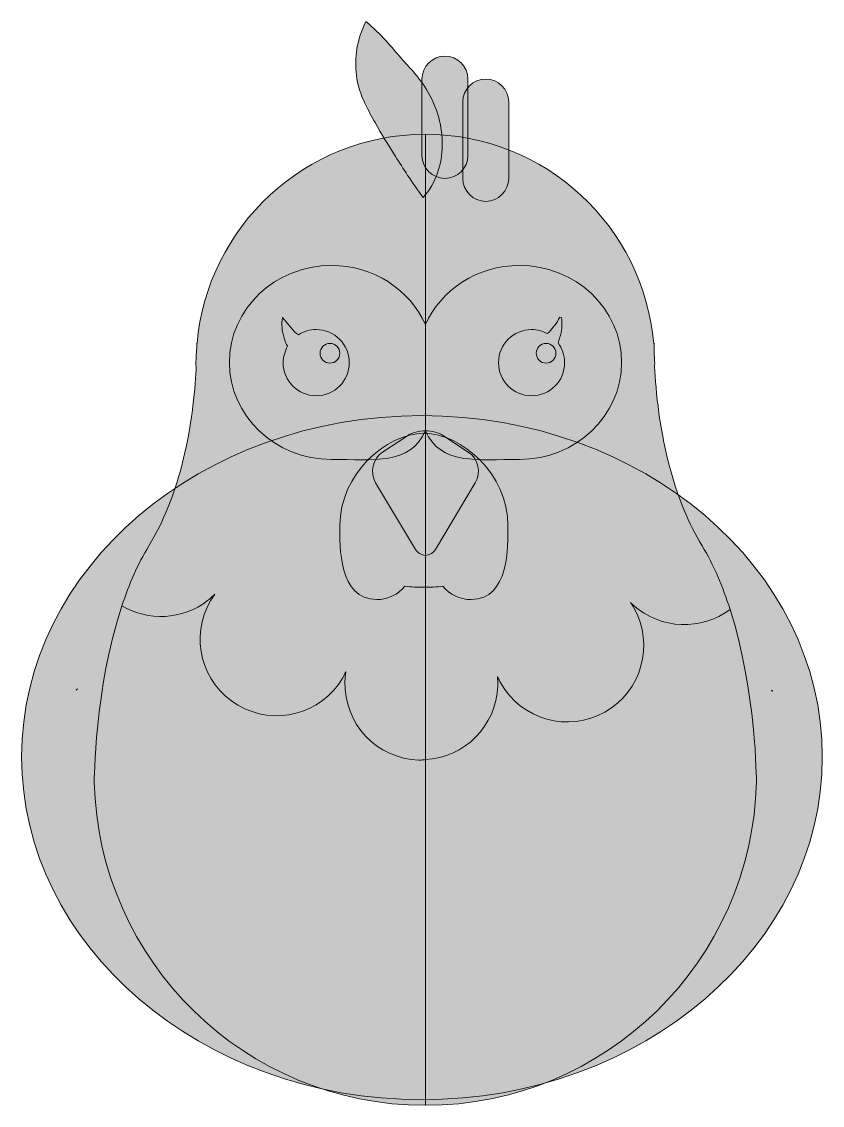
# Model space of a CAD drawing. Header units: inches. Extents: x -105 to 196, y -198 to -16.
# Drawn here: x -105.1 to -18, y -174.8 to -56.8 of the extents above; entities that cross this region are included whole.
import ezdxf

# ---------------------------------------------------------------- set-up
doc = ezdxf.new("R2010")
doc.units = ezdxf.units.IN
doc.header["$MEASUREMENT"] = 0
doc.layers.add('Layer 1', color=7, linetype='Continuous')

# ---------------------------------------------------------------- blocks, each defined once
blk = doc.blocks.new('block 21')
at = {"layer": 'Layer 1', "true_color": 0xaf5c2a}
h = blk.add_hatch(color=25, dxfattribs=at)
h.dxf.hatch_style = 2
edge = h.paths.add_edge_path()
edge.add_spline(control_points=[(-17.99, -136.84), (-17.99, -157.34), (-37.49, -174.16), (-61.56, -174.16), (-85.62, -174.16), (-105.13, -157.34), (-105.13, -136.84), (-105.13, -116.33), (-85.62, -99.71), (-61.56, -99.71), (-37.49, -99.71), (-17.99, -116.33), (-17.99, -136.84)], knot_values=[0, 0, 0, 0, 1, 1, 1, 2, 2, 2, 3, 3, 3, 4, 4, 4, 4], degree=3, periodic=1)
at = {"layer": 'Layer 1', "lineweight": 0}
blk.add_open_spline([(-17.99, -136.84), (-17.99, -157.34), (-37.49, -174.16), (-61.56, -174.16), (-85.62, -174.16), (-105.13, -157.34), (-105.13, -136.84), (-105.13, -116.33), (-85.62, -99.71), (-61.56, -99.71), (-37.49, -99.71), (-17.99, -116.33), (-17.99, -136.84)], degree=3, knots=[0, 0, 0, 0, 1, 1, 1, 2, 2, 2, 3, 3, 3, 4, 4, 4, 4], dxfattribs=at)
blk = doc.blocks.new('block 20')
at = {"layer": 'Layer 1'}
blk.add_blockref('block 21', (0, 0), dxfattribs=at)
blk = doc.blocks.new('block 25')
at = {"layer": 'Layer 1', "true_color": 0xb6382f}
h = blk.add_hatch(color=15, dxfattribs=at)
h.dxf.hatch_style = 2
edge = h.paths.add_edge_path()
edge.add_spline(control_points=[(-59.06, -73.89), (-60.44, -73.89), (-61.56, -72.78), (-61.56, -71.4), (-61.56, -71.4), (-61.56, -63.08), (-61.56, -63.08), (-61.56, -61.7), (-60.44, -60.58), (-59.06, -60.58), (-57.68, -60.58), (-56.56, -61.7), (-56.56, -63.08), (-56.56, -63.08), (-56.56, -71.4), (-56.56, -71.4), (-56.56, -72.78), (-57.68, -73.89), (-59.06, -73.89)], knot_values=[0, 0, 0, 0, 1, 1, 1, 2, 2, 2, 3, 3, 3, 4, 4, 4, 5, 5, 5, 6, 6, 6, 6], degree=3, periodic=1)
at = {"layer": 'Layer 1', "lineweight": 0}
blk.add_open_spline([(-59.06, -73.89), (-60.44, -73.89), (-61.56, -72.78), (-61.56, -71.4), (-61.56, -71.4), (-61.56, -63.08), (-61.56, -63.08), (-61.56, -61.7), (-60.44, -60.58), (-59.06, -60.58), (-57.68, -60.58), (-56.56, -61.7), (-56.56, -63.08), (-56.56, -63.08), (-56.56, -71.4), (-56.56, -71.4), (-56.56, -72.78), (-57.68, -73.89), (-59.06, -73.89)], degree=3, knots=[0, 0, 0, 0, 1, 1, 1, 2, 2, 2, 3, 3, 3, 4, 4, 4, 5, 5, 5, 6, 6, 6, 6], dxfattribs=at)
blk = doc.blocks.new('block 24')
at = {"layer": 'Layer 1'}
blk.add_blockref('block 25', (0, 0), dxfattribs=at)
blk = doc.blocks.new('block 23')
at = {"layer": 'Layer 1'}
blk.add_blockref('block 24', (0, 0), dxfattribs=at)
blk = doc.blocks.new('block 28')
at = {"layer": 'Layer 1', "true_color": 0xb6382f}
h = blk.add_hatch(color=15, dxfattribs=at)
h.dxf.hatch_style = 2
edge = h.paths.add_edge_path()
edge.add_spline(control_points=[(-54.62, -76.39), (-56, -76.39), (-57.12, -75.27), (-57.12, -73.89), (-57.12, -73.89), (-57.12, -65.57), (-57.12, -65.57), (-57.12, -64.19), (-56, -63.08), (-54.62, -63.08), (-53.24, -63.08), (-52.12, -64.19), (-52.12, -65.57), (-52.12, -65.57), (-52.12, -73.89), (-52.12, -73.89), (-52.12, -75.27), (-53.24, -76.39), (-54.62, -76.39)], knot_values=[0, 0, 0, 0, 1, 1, 1, 2, 2, 2, 3, 3, 3, 4, 4, 4, 5, 5, 5, 6, 6, 6, 6], degree=3, periodic=1)
at = {"layer": 'Layer 1', "lineweight": 0}
blk.add_open_spline([(-54.62, -76.39), (-56, -76.39), (-57.12, -75.27), (-57.12, -73.89), (-57.12, -73.89), (-57.12, -65.57), (-57.12, -65.57), (-57.12, -64.19), (-56, -63.08), (-54.62, -63.08), (-53.24, -63.08), (-52.12, -64.19), (-52.12, -65.57), (-52.12, -65.57), (-52.12, -73.89), (-52.12, -73.89), (-52.12, -75.27), (-53.24, -76.39), (-54.62, -76.39)], degree=3, knots=[0, 0, 0, 0, 1, 1, 1, 2, 2, 2, 3, 3, 3, 4, 4, 4, 5, 5, 5, 6, 6, 6, 6], dxfattribs=at)
blk = doc.blocks.new('block 27')
at = {"layer": 'Layer 1'}
blk.add_blockref('block 28', (0, 0), dxfattribs=at)
blk = doc.blocks.new('block 26')
at = {"layer": 'Layer 1'}
blk.add_blockref('block 27', (0, 0), dxfattribs=at)
blk = doc.blocks.new('block 22')
at = {"layer": 'Layer 1'}
for name in ['block 23', 'block 26']:
    blk.add_blockref(name, (0, 0), dxfattribs=at)
blk = doc.blocks.new('block 31')
at = {"layer": 'Layer 1', "true_color": 0xb66a28}
h = blk.add_hatch(color=32, dxfattribs=at)
h.dxf.hatch_style = 2
edge = h.paths.add_edge_path()
edge.add_spline(control_points=[(-99.19, -129.57), (-99.17, -129.55), (-99.15, -129.53), (-99.12, -129.52), (-99.1, -129.49), (-99.08, -129.47), (-99.05, -129.45), (-99.05, -129.46), (-99.05, -129.46), (-99.05, -129.47), (-99.1, -129.5), (-99.15, -129.53), (-99.19, -129.57)], knot_values=[0, 0, 0, 0, 1, 1, 1, 2, 2, 2, 3, 3, 3, 4, 4, 4, 4], degree=3, periodic=1)
at = {"layer": 'Layer 1', "lineweight": 0}
blk.add_open_spline([(-99.19, -129.57), (-99.17, -129.55), (-99.15, -129.53), (-99.12, -129.52), (-99.1, -129.49), (-99.08, -129.47), (-99.05, -129.45), (-99.05, -129.46), (-99.05, -129.46), (-99.05, -129.47), (-99.1, -129.5), (-99.15, -129.53), (-99.19, -129.57)], degree=3, knots=[0, 0, 0, 0, 1, 1, 1, 2, 2, 2, 3, 3, 3, 4, 4, 4, 4], dxfattribs=at)
blk = doc.blocks.new('block 30')
at = {"layer": 'Layer 1'}
blk.add_blockref('block 31', (0, 0), dxfattribs=at)
blk = doc.blocks.new('block 33')
at = {"layer": 'Layer 1', "true_color": 0xb66a28}
h = blk.add_hatch(color=32, dxfattribs=at)
h.dxf.hatch_style = 2
edge = h.paths.add_edge_path()
edge.add_spline(control_points=[(-23.53, -129.61), (-23.53, -129.61), (-23.53, -129.6), (-23.53, -129.6), (-23.5, -129.62), (-23.48, -129.64), (-23.46, -129.66), (-23.44, -129.67), (-23.41, -129.69), (-23.39, -129.71), (-23.44, -129.67), (-23.49, -129.65), (-23.53, -129.61)], knot_values=[0, 0, 0, 0, 1, 1, 1, 2, 2, 2, 3, 3, 3, 4, 4, 4, 4], degree=3, periodic=1)
at = {"layer": 'Layer 1', "lineweight": 0}
blk.add_open_spline([(-23.53, -129.61), (-23.53, -129.61), (-23.53, -129.6), (-23.53, -129.6), (-23.5, -129.62), (-23.48, -129.64), (-23.46, -129.66), (-23.44, -129.67), (-23.41, -129.69), (-23.39, -129.71), (-23.44, -129.67), (-23.49, -129.65), (-23.53, -129.61)], degree=3, knots=[0, 0, 0, 0, 1, 1, 1, 2, 2, 2, 3, 3, 3, 4, 4, 4, 4], dxfattribs=at)
blk = doc.blocks.new('block 32')
at = {"layer": 'Layer 1'}
blk.add_blockref('block 33', (0, 0), dxfattribs=at)
blk = doc.blocks.new('block 29')
at = {"layer": 'Layer 1'}
for name in ['block 30', 'block 32']:
    blk.add_blockref(name, (0, 0), dxfattribs=at)
blk = doc.blocks.new('block 36')
at = {"layer": 'Layer 1', "true_color": 0xd2c5c1}
h = blk.add_hatch(color=9, dxfattribs=at)
h.dxf.hatch_style = 2
edge = h.paths.add_edge_path()
edge.add_spline(control_points=[(-61.64, -137.19), (-61.72, -137.19), (-61.81, -137.19), (-61.89, -137.19), (-66.48, -137.06), (-70.09, -133.22), (-69.94, -128.62), (-69.94, -128.27), (-69.91, -127.94), (-69.86, -127.61), (-69.96, -127.83), (-70.08, -128.04), (-70.19, -128.26), (-72.52, -132.22), (-77.63, -133.55), (-81.59, -131.22), (-85.56, -128.89), (-86.89, -123.78), (-84.56, -119.82), (-84.4, -119.59), (-84.25, -119.37), (-84.11, -119.15), (-84.36, -119.39), (-84.61, -119.62), (-84.89, -119.84), (-87.67, -121.99), (-91.37, -122.08), (-94.21, -120.4), (-97.22, -129.43), (-97.23, -139.6), (-97.23, -139.6), (-96.76, -159.1), (-80.81, -174.77), (-61.19, -174.77), (-61.19, -174.77), (-61.19, -174.77), (-61.19, -174.77), (-61.19, -174.77), (-61.19, -137.15), (-61.19, -137.15), (-61.34, -137.16), (-61.48, -137.19), (-61.64, -137.19)], knot_values=[0, 0, 0, 0, 1, 1, 1, 2, 2, 2, 3, 3, 3, 4, 4, 4, 5, 5, 5, 6, 6, 6, 7, 7, 7, 8, 8, 8, 9, 9, 9, 10, 10, 10, 11, 11, 11, 12, 12, 12, 13, 13, 13, 14, 14, 14, 14], degree=3, periodic=1)
at = {"layer": 'Layer 1', "lineweight": 0}
blk.add_open_spline([(-61.64, -137.19), (-61.72, -137.19), (-61.81, -137.19), (-61.89, -137.19), (-66.48, -137.06), (-70.09, -133.22), (-69.94, -128.62), (-69.94, -128.27), (-69.91, -127.94), (-69.86, -127.61), (-69.96, -127.83), (-70.08, -128.04), (-70.19, -128.26), (-72.52, -132.22), (-77.63, -133.55), (-81.59, -131.22), (-85.56, -128.89), (-86.89, -123.78), (-84.56, -119.82), (-84.4, -119.59), (-84.25, -119.37), (-84.11, -119.15), (-84.36, -119.39), (-84.61, -119.62), (-84.89, -119.84), (-87.67, -121.99), (-91.37, -122.08), (-94.21, -120.4), (-97.22, -129.43), (-97.23, -139.6), (-97.23, -139.6), (-96.76, -159.1), (-80.81, -174.77), (-61.19, -174.77), (-61.19, -174.77), (-61.19, -174.77), (-61.19, -174.77), (-61.19, -174.77), (-61.19, -137.15), (-61.19, -137.15), (-61.34, -137.16), (-61.48, -137.19), (-61.64, -137.19)], degree=3, knots=[0, 0, 0, 0, 1, 1, 1, 2, 2, 2, 3, 3, 3, 4, 4, 4, 5, 5, 5, 6, 6, 6, 7, 7, 7, 8, 8, 8, 9, 9, 9, 10, 10, 10, 11, 11, 11, 12, 12, 12, 13, 13, 13, 14, 14, 14, 14], dxfattribs=at)
blk = doc.blocks.new('block 35')
at = {"layer": 'Layer 1'}
blk.add_blockref('block 36', (0, 0), dxfattribs=at)
blk = doc.blocks.new('block 38')
at = {"layer": 'Layer 1', "true_color": 0xaf5c2a}
h = blk.add_hatch(color=25, dxfattribs=at)
h.dxf.hatch_style = 2
edge = h.paths.add_edge_path()
edge.add_spline(control_points=[(-84.89, -119.84), (-84.61, -119.62), (-84.36, -119.39), (-84.11, -119.15), (-84.25, -119.37), (-84.4, -119.59), (-84.56, -119.82), (-86.89, -123.78), (-85.56, -128.89), (-81.59, -131.22), (-77.63, -133.55), (-72.52, -132.22), (-70.19, -128.26), (-70.08, -128.04), (-69.96, -127.83), (-69.86, -127.61), (-69.91, -127.94), (-69.94, -128.27), (-69.94, -128.62), (-70.09, -133.22), (-66.48, -137.06), (-61.89, -137.19), (-61.81, -137.19), (-61.72, -137.19), (-61.64, -137.19), (-61.48, -137.19), (-61.34, -137.16), (-61.19, -137.15), (-61.19, -137.15), (-61.19, -69.09), (-61.19, -69.09), (-61.19, -69.09), (-61.19, -69.09), (-61.19, -69.09), (-74.24, -69.09), (-84.93, -79.1), (-86.04, -91.86), (-86.04, -91.86), (-86.06, -91.84), (-86.06, -91.84), (-86.06, -91.84), (-86.06, -91.92), (-86.05, -92.03), (-86.11, -92.7), (-86.16, -93.37), (-86.16, -94.06), (-86.16, -94.26), (-86.14, -94.47), (-86.13, -94.68), (-86.27, -97.19), (-86.64, -101.12), (-87.74, -105.27), (-88.51, -108.17), (-89.63, -111.18), (-91.29, -113.89), (-92.49, -115.86), (-93.45, -118.09), (-94.21, -120.4), (-91.37, -122.08), (-87.67, -121.99), (-84.89, -119.84)], knot_values=[0, 0, 0, 0, 1, 1, 1, 2, 2, 2, 3, 3, 3, 4, 4, 4, 5, 5, 5, 6, 6, 6, 7, 7, 7, 8, 8, 8, 9, 9, 9, 10, 10, 10, 11, 11, 11, 12, 12, 12, 13, 13, 13, 14, 14, 14, 15, 15, 15, 16, 16, 16, 17, 17, 17, 18, 18, 18, 19, 19, 19, 20, 20, 20, 20], degree=3, periodic=1)
at = {"layer": 'Layer 1', "lineweight": 0}
blk.add_open_spline([(-84.89, -119.84), (-84.61, -119.62), (-84.36, -119.39), (-84.11, -119.15), (-84.25, -119.37), (-84.4, -119.59), (-84.56, -119.82), (-86.89, -123.78), (-85.56, -128.89), (-81.59, -131.22), (-77.63, -133.55), (-72.52, -132.22), (-70.19, -128.26), (-70.08, -128.04), (-69.96, -127.83), (-69.86, -127.61), (-69.91, -127.94), (-69.94, -128.27), (-69.94, -128.62), (-70.09, -133.22), (-66.48, -137.06), (-61.89, -137.19), (-61.81, -137.19), (-61.72, -137.19), (-61.64, -137.19), (-61.48, -137.19), (-61.34, -137.16), (-61.19, -137.15), (-61.19, -137.15), (-61.19, -69.09), (-61.19, -69.09), (-61.19, -69.09), (-61.19, -69.09), (-61.19, -69.09), (-74.24, -69.09), (-84.93, -79.1), (-86.04, -91.86), (-86.04, -91.86), (-86.06, -91.84), (-86.06, -91.84), (-86.06, -91.84), (-86.06, -91.92), (-86.05, -92.03), (-86.11, -92.7), (-86.16, -93.37), (-86.16, -94.06), (-86.16, -94.26), (-86.14, -94.47), (-86.13, -94.68), (-86.27, -97.19), (-86.64, -101.12), (-87.74, -105.27), (-88.51, -108.17), (-89.63, -111.18), (-91.29, -113.89), (-92.49, -115.86), (-93.45, -118.09), (-94.21, -120.4), (-91.37, -122.08), (-87.67, -121.99), (-84.89, -119.84)], degree=3, knots=[0, 0, 0, 0, 1, 1, 1, 2, 2, 2, 3, 3, 3, 4, 4, 4, 5, 5, 5, 6, 6, 6, 7, 7, 7, 8, 8, 8, 9, 9, 9, 10, 10, 10, 11, 11, 11, 12, 12, 12, 13, 13, 13, 14, 14, 14, 15, 15, 15, 16, 16, 16, 17, 17, 17, 18, 18, 18, 19, 19, 19, 20, 20, 20, 20], dxfattribs=at)
blk = doc.blocks.new('block 37')
at = {"layer": 'Layer 1'}
blk.add_blockref('block 38', (0, 0), dxfattribs=at)
blk = doc.blocks.new('block 40')
at = {"layer": 'Layer 1', "true_color": 0xf5e8e4}
h = blk.add_hatch(color=7, dxfattribs=at)
h.dxf.hatch_style = 2
edge = h.paths.add_edge_path()
edge.add_spline(control_points=[(-25.16, -139.55), (-25.16, -139.55), (-25.17, -129.72), (-28.03, -120.8), (-31.15, -123.13), (-35.56, -123.02), (-38.56, -120.32), (-38.66, -120.24), (-38.76, -120.14), (-38.86, -120.05), (-38.72, -120.24), (-38.61, -120.44), (-38.49, -120.64), (-36.24, -124.63), (-37.64, -129.7), (-41.65, -131.97), (-45.65, -134.23), (-50.72, -132.82), (-52.99, -128.81), (-53.12, -128.57), (-53.23, -128.34), (-53.35, -128.09), (-53.32, -128.44), (-53.3, -128.77), (-53.32, -129.12), (-53.45, -133.48), (-56.91, -136.92), (-61.19, -137.15), (-61.19, -137.15), (-61.19, -174.77), (-61.19, -174.77), (-41.56, -174.77), (-25.6, -159.08), (-25.16, -139.55)], knot_values=[0, 0, 0, 0, 1, 1, 1, 2, 2, 2, 3, 3, 3, 4, 4, 4, 5, 5, 5, 6, 6, 6, 7, 7, 7, 8, 8, 8, 9, 9, 9, 10, 10, 10, 11, 11, 11, 11], degree=3, periodic=1)
at = {"layer": 'Layer 1', "lineweight": 0}
blk.add_open_spline([(-25.16, -139.55), (-25.16, -139.55), (-25.17, -129.72), (-28.03, -120.8), (-31.15, -123.13), (-35.56, -123.02), (-38.56, -120.32), (-38.66, -120.24), (-38.76, -120.14), (-38.86, -120.05), (-38.72, -120.24), (-38.61, -120.44), (-38.49, -120.64), (-36.24, -124.63), (-37.64, -129.7), (-41.65, -131.97), (-45.65, -134.23), (-50.72, -132.82), (-52.99, -128.81), (-53.12, -128.57), (-53.23, -128.34), (-53.35, -128.09), (-53.32, -128.44), (-53.3, -128.77), (-53.32, -129.12), (-53.45, -133.48), (-56.91, -136.92), (-61.19, -137.15), (-61.19, -137.15), (-61.19, -174.77), (-61.19, -174.77), (-41.56, -174.77), (-25.6, -159.08), (-25.16, -139.55)], degree=3, knots=[0, 0, 0, 0, 1, 1, 1, 2, 2, 2, 3, 3, 3, 4, 4, 4, 5, 5, 5, 6, 6, 6, 7, 7, 7, 8, 8, 8, 9, 9, 9, 10, 10, 10, 11, 11, 11, 11], dxfattribs=at)
blk = doc.blocks.new('block 39')
at = {"layer": 'Layer 1'}
blk.add_blockref('block 40', (0, 0), dxfattribs=at)
blk = doc.blocks.new('block 42')
at = {"layer": 'Layer 1', "true_color": 0xc07c61}
h = blk.add_hatch(color=23, dxfattribs=at)
h.dxf.hatch_style = 2
edge = h.paths.add_edge_path()
edge.add_spline(control_points=[(-53.32, -129.12), (-53.3, -128.77), (-53.32, -128.44), (-53.35, -128.09), (-53.23, -128.34), (-53.12, -128.57), (-52.99, -128.81), (-50.72, -132.82), (-45.65, -134.23), (-41.65, -131.97), (-37.64, -129.7), (-36.24, -124.63), (-38.49, -120.64), (-38.61, -120.44), (-38.72, -120.24), (-38.86, -120.05), (-38.76, -120.14), (-38.66, -120.24), (-38.56, -120.32), (-35.56, -123.02), (-31.15, -123.13), (-28.03, -120.8), (-28.81, -118.35), (-29.8, -115.97), (-31.07, -113.89), (-32.59, -111.4), (-33.66, -108.65), (-34.42, -105.97), (-35.72, -101.39), (-36.11, -96.99), (-36.24, -94.36), (-36.24, -94.26), (-36.23, -94.16), (-36.23, -94.06), (-36.23, -93.6), (-36.27, -93.16), (-36.3, -92.71), (-36.31, -92.17), (-36.3, -91.84), (-36.3, -91.84), (-36.3, -91.84), (-36.34, -91.9), (-36.34, -91.9), (-37.43, -79.12), (-48.13, -69.09), (-61.19, -69.09), (-61.19, -69.09), (-61.19, -137.15), (-61.19, -137.15), (-56.91, -136.92), (-53.45, -133.48), (-53.32, -129.12)], knot_values=[0, 0, 0, 0, 1, 1, 1, 2, 2, 2, 3, 3, 3, 4, 4, 4, 5, 5, 5, 6, 6, 6, 7, 7, 7, 8, 8, 8, 9, 9, 9, 10, 10, 10, 11, 11, 11, 12, 12, 12, 13, 13, 13, 14, 14, 14, 15, 15, 15, 16, 16, 16, 17, 17, 17, 17], degree=3, periodic=1)
at = {"layer": 'Layer 1', "lineweight": 0}
blk.add_open_spline([(-53.32, -129.12), (-53.3, -128.77), (-53.32, -128.44), (-53.35, -128.09), (-53.23, -128.34), (-53.12, -128.57), (-52.99, -128.81), (-50.72, -132.82), (-45.65, -134.23), (-41.65, -131.97), (-37.64, -129.7), (-36.24, -124.63), (-38.49, -120.64), (-38.61, -120.44), (-38.72, -120.24), (-38.86, -120.05), (-38.76, -120.14), (-38.66, -120.24), (-38.56, -120.32), (-35.56, -123.02), (-31.15, -123.13), (-28.03, -120.8), (-28.81, -118.35), (-29.8, -115.97), (-31.07, -113.89), (-32.59, -111.4), (-33.66, -108.65), (-34.42, -105.97), (-35.72, -101.39), (-36.11, -96.99), (-36.24, -94.36), (-36.24, -94.26), (-36.23, -94.16), (-36.23, -94.06), (-36.23, -93.6), (-36.27, -93.16), (-36.3, -92.71), (-36.31, -92.17), (-36.3, -91.84), (-36.3, -91.84), (-36.3, -91.84), (-36.34, -91.9), (-36.34, -91.9), (-37.43, -79.12), (-48.13, -69.09), (-61.19, -69.09), (-61.19, -69.09), (-61.19, -137.15), (-61.19, -137.15), (-56.91, -136.92), (-53.45, -133.48), (-53.32, -129.12)], degree=3, knots=[0, 0, 0, 0, 1, 1, 1, 2, 2, 2, 3, 3, 3, 4, 4, 4, 5, 5, 5, 6, 6, 6, 7, 7, 7, 8, 8, 8, 9, 9, 9, 10, 10, 10, 11, 11, 11, 12, 12, 12, 13, 13, 13, 14, 14, 14, 15, 15, 15, 16, 16, 16, 17, 17, 17, 17], dxfattribs=at)
blk = doc.blocks.new('block 41')
at = {"layer": 'Layer 1'}
blk.add_blockref('block 42', (0, 0), dxfattribs=at)
blk = doc.blocks.new('block 34')
at = {"layer": 'Layer 1'}
for name in ['block 37', 'block 41', 'block 35', 'block 39']:
    blk.add_blockref(name, (0, 0), dxfattribs=at)
blk = doc.blocks.new('block 44')
at = {"layer": 'Layer 1', "true_color": 0xe9585b}
h = blk.add_hatch(color=13, dxfattribs=at)
h.dxf.hatch_style = 2
edge = h.paths.add_edge_path()
edge.add_spline(control_points=[(-67.67, -56.83), (-65.98, -58.2), (-64.85, -59.6), (-63.84, -60.79), (-63.33, -61.41), (-62.96, -61.75), (-62.45, -62.33), (-61.93, -62.94), (-61.35, -63.7), (-60.88, -64.54), (-59.91, -66.23), (-59.31, -68.28), (-59.35, -70.3), (-59.39, -72.33), (-59.98, -74.33), (-61.43, -75.97), (-62.75, -74.22), (-63.61, -72.8), (-64.44, -71.51), (-65.25, -70.22), (-65.96, -69.09), (-66.67, -67.82), (-67.04, -67.18), (-67.39, -66.51), (-67.78, -65.69), (-68.2, -64.84), (-68.61, -63.66), (-68.7, -62.69), (-68.91, -60.7), (-68.66, -58.8), (-67.67, -56.83)], knot_values=[0, 0, 0, 0, 1, 1, 1, 2, 2, 2, 3, 3, 3, 4, 4, 4, 5, 5, 5, 6, 6, 6, 7, 7, 7, 8, 8, 8, 9, 9, 9, 10, 10, 10, 10], degree=3, periodic=1)
at = {"layer": 'Layer 1', "lineweight": 0}
blk.add_open_spline([(-67.67, -56.83), (-65.98, -58.2), (-64.85, -59.6), (-63.84, -60.79), (-63.33, -61.41), (-62.96, -61.75), (-62.45, -62.33), (-61.93, -62.94), (-61.35, -63.7), (-60.88, -64.54), (-59.91, -66.23), (-59.31, -68.28), (-59.35, -70.3), (-59.39, -72.33), (-59.98, -74.33), (-61.43, -75.97), (-62.75, -74.22), (-63.61, -72.8), (-64.44, -71.51), (-65.25, -70.22), (-65.96, -69.09), (-66.67, -67.82), (-67.04, -67.18), (-67.39, -66.51), (-67.78, -65.69), (-68.2, -64.84), (-68.61, -63.66), (-68.7, -62.69), (-68.91, -60.7), (-68.66, -58.8), (-67.67, -56.83)], degree=3, knots=[0, 0, 0, 0, 1, 1, 1, 2, 2, 2, 3, 3, 3, 4, 4, 4, 5, 5, 5, 6, 6, 6, 7, 7, 7, 8, 8, 8, 9, 9, 9, 10, 10, 10, 10], dxfattribs=at)
blk = doc.blocks.new('block 43')
at = {"layer": 'Layer 1'}
blk.add_blockref('block 44', (0, 0), dxfattribs=at)
blk = doc.blocks.new('block 47')
at = {"layer": 'Layer 1', "true_color": 0xe9585b}
h = blk.add_hatch(color=13, dxfattribs=at)
h.dxf.hatch_style = 2
edge = h.paths.add_edge_path()
edge.add_spline(control_points=[(-52.2, -111.69), (-52.2, -111.68), (-52.2, -111.68), (-52.2, -111.67), (-52.2, -106.13), (-57.21, -101.63), (-61.35, -101.63), (-65.48, -101.63), (-70.5, -106.13), (-70.5, -111.67), (-70.5, -113.89), (-70.67, -119.73), (-66.48, -119.73), (-65.24, -119.73), (-64.15, -119.16), (-63.41, -118.28), (-62.72, -118.35), (-62.02, -118.39), (-61.35, -118.39), (-60.68, -118.39), (-59.98, -118.35), (-59.29, -118.28), (-58.55, -119.16), (-57.46, -119.73), (-56.22, -119.73), (-52.03, -119.73), (-52.2, -113.92), (-52.2, -111.69)], knot_values=[0, 0, 0, 0, 1, 1, 1, 2, 2, 2, 3, 3, 3, 4, 4, 4, 5, 5, 5, 6, 6, 6, 7, 7, 7, 8, 8, 8, 9, 9, 9, 9], degree=3, periodic=1)
at = {"layer": 'Layer 1', "lineweight": 0}
blk.add_open_spline([(-52.2, -111.69), (-52.2, -111.68), (-52.2, -111.68), (-52.2, -111.67), (-52.2, -106.13), (-57.21, -101.63), (-61.35, -101.63), (-65.48, -101.63), (-70.5, -106.13), (-70.5, -111.67), (-70.5, -113.89), (-70.67, -119.73), (-66.48, -119.73), (-65.24, -119.73), (-64.15, -119.16), (-63.41, -118.28), (-62.72, -118.35), (-62.02, -118.39), (-61.35, -118.39), (-60.68, -118.39), (-59.98, -118.35), (-59.29, -118.28), (-58.55, -119.16), (-57.46, -119.73), (-56.22, -119.73), (-52.03, -119.73), (-52.2, -113.92), (-52.2, -111.69)], degree=3, knots=[0, 0, 0, 0, 1, 1, 1, 2, 2, 2, 3, 3, 3, 4, 4, 4, 5, 5, 5, 6, 6, 6, 7, 7, 7, 8, 8, 8, 9, 9, 9, 9], dxfattribs=at)
blk = doc.blocks.new('block 46')
at = {"layer": 'Layer 1'}
blk.add_blockref('block 47', (0, 0), dxfattribs=at)
blk = doc.blocks.new('block 50')
at = {"layer": 'Layer 1', "true_color": 0xd2c5c1}
h = blk.add_hatch(color=9, dxfattribs=at)
h.dxf.hatch_style = 2
edge = h.paths.add_edge_path()
edge.add_spline(control_points=[(-71.41, -83.36), (-77.55, -83.36), (-82.52, -88.09), (-82.52, -93.92), (-82.52, -99.75), (-77.55, -104.47), (-71.41, -104.47), (-66.82, -104.47), (-62.89, -105.14), (-61.19, -101.38), (-61.19, -101.38), (-61.19, -89.78), (-61.19, -89.78), (-62.89, -86.01), (-66.82, -83.36), (-71.41, -83.36)], knot_values=[0, 0, 0, 0, 1, 1, 1, 2, 2, 2, 3, 3, 3, 4, 4, 4, 5, 5, 5, 5], degree=3, periodic=1)
at = {"layer": 'Layer 1', "lineweight": 0}
blk.add_open_spline([(-71.41, -83.36), (-77.55, -83.36), (-82.52, -88.09), (-82.52, -93.92), (-82.52, -99.75), (-77.55, -104.47), (-71.41, -104.47), (-66.82, -104.47), (-62.89, -105.14), (-61.19, -101.38), (-61.19, -101.38), (-61.19, -89.78), (-61.19, -89.78), (-62.89, -86.01), (-66.82, -83.36), (-71.41, -83.36)], degree=3, knots=[0, 0, 0, 0, 1, 1, 1, 2, 2, 2, 3, 3, 3, 4, 4, 4, 5, 5, 5, 5], dxfattribs=at)
blk = doc.blocks.new('block 49')
at = {"layer": 'Layer 1'}
blk.add_blockref('block 50', (0, 0), dxfattribs=at)
blk = doc.blocks.new('block 52')
at = {"layer": 'Layer 1', "true_color": 0xf5e8e4}
h = blk.add_hatch(color=7, dxfattribs=at)
h.dxf.hatch_style = 2
edge = h.paths.add_edge_path()
edge.add_spline(control_points=[(-50.94, -104.47), (-44.81, -104.47), (-39.83, -99.75), (-39.83, -93.92), (-39.83, -88.09), (-44.81, -83.36), (-50.94, -83.36), (-55.55, -83.36), (-59.49, -86.02), (-61.18, -89.8), (-61.18, -89.79), (-61.19, -89.79), (-61.19, -89.78), (-61.19, -89.78), (-61.19, -101.38), (-61.19, -101.38), (-61.19, -101.38), (-61.18, -101.37), (-61.18, -101.36), (-59.49, -105.14), (-55.55, -104.47), (-50.94, -104.47)], knot_values=[0, 0, 0, 0, 1, 1, 1, 2, 2, 2, 3, 3, 3, 4, 4, 4, 5, 5, 5, 6, 6, 6, 7, 7, 7, 7], degree=3, periodic=1)
at = {"layer": 'Layer 1', "lineweight": 0}
blk.add_open_spline([(-50.94, -104.47), (-44.81, -104.47), (-39.83, -99.75), (-39.83, -93.92), (-39.83, -88.09), (-44.81, -83.36), (-50.94, -83.36), (-55.55, -83.36), (-59.49, -86.02), (-61.18, -89.8), (-61.18, -89.79), (-61.19, -89.79), (-61.19, -89.78), (-61.19, -89.78), (-61.19, -101.38), (-61.19, -101.38), (-61.19, -101.38), (-61.18, -101.37), (-61.18, -101.36), (-59.49, -105.14), (-55.55, -104.47), (-50.94, -104.47)], degree=3, knots=[0, 0, 0, 0, 1, 1, 1, 2, 2, 2, 3, 3, 3, 4, 4, 4, 5, 5, 5, 6, 6, 6, 7, 7, 7, 7], dxfattribs=at)
blk = doc.blocks.new('block 51')
at = {"layer": 'Layer 1'}
blk.add_blockref('block 52', (0, 0), dxfattribs=at)
blk = doc.blocks.new('block 48')
at = {"layer": 'Layer 1'}
for name in ['block 49', 'block 51']:
    blk.add_blockref(name, (0, 0), dxfattribs=at)
blk = doc.blocks.new('block 55')
at = {"layer": 'Layer 1', "true_color": 0xf39e2c}
h = blk.add_hatch(color=30, dxfattribs=at)
h.dxf.hatch_style = 2
edge = h.paths.add_edge_path()
edge.add_spline(control_points=[(-63.15, -101.9), (-63.15, -101.9), (-65.84, -103.68), (-65.84, -103.68), (-66.92, -104.39), (-67.26, -105.89), (-66.6, -107.01), (-66.6, -107.01), (-62.39, -114.08), (-62.39, -114.08), (-62.05, -114.64), (-61.61, -114.92), (-61.18, -114.92), (-61.18, -114.92), (-61.18, -101.37), (-61.18, -101.37), (-61.89, -101.37), (-62.6, -101.55), (-63.15, -101.9)], knot_values=[0, 0, 0, 0, 1, 1, 1, 2, 2, 2, 3, 3, 3, 4, 4, 4, 5, 5, 5, 6, 6, 6, 6], degree=3, periodic=1)
at = {"layer": 'Layer 1', "lineweight": 0}
blk.add_open_spline([(-63.15, -101.9), (-63.15, -101.9), (-65.84, -103.68), (-65.84, -103.68), (-66.92, -104.39), (-67.26, -105.89), (-66.6, -107.01), (-66.6, -107.01), (-62.39, -114.08), (-62.39, -114.08), (-62.05, -114.64), (-61.61, -114.92), (-61.18, -114.92), (-61.18, -114.92), (-61.18, -101.37), (-61.18, -101.37), (-61.89, -101.37), (-62.6, -101.55), (-63.15, -101.9)], degree=3, knots=[0, 0, 0, 0, 1, 1, 1, 2, 2, 2, 3, 3, 3, 4, 4, 4, 5, 5, 5, 6, 6, 6, 6], dxfattribs=at)
blk = doc.blocks.new('block 54')
at = {"layer": 'Layer 1'}
blk.add_blockref('block 55', (0, 0), dxfattribs=at)
blk = doc.blocks.new('block 57')
at = {"layer": 'Layer 1', "true_color": 0xfadc57}
h = blk.add_hatch(color=41, dxfattribs=at)
h.dxf.hatch_style = 2
edge = h.paths.add_edge_path()
edge.add_spline(control_points=[(-59.97, -114.08), (-59.97, -114.08), (-55.76, -107.01), (-55.76, -107.01), (-55.1, -105.89), (-55.44, -104.39), (-56.52, -103.68), (-56.52, -103.68), (-59.21, -101.9), (-59.21, -101.9), (-59.75, -101.55), (-60.47, -101.37), (-61.18, -101.37), (-61.18, -101.37), (-61.18, -114.92), (-61.18, -114.92), (-60.74, -114.92), (-60.3, -114.64), (-59.97, -114.08)], knot_values=[0, 0, 0, 0, 1, 1, 1, 2, 2, 2, 3, 3, 3, 4, 4, 4, 5, 5, 5, 6, 6, 6, 6], degree=3, periodic=1)
at = {"layer": 'Layer 1', "lineweight": 0}
blk.add_open_spline([(-59.97, -114.08), (-59.97, -114.08), (-55.76, -107.01), (-55.76, -107.01), (-55.1, -105.89), (-55.44, -104.39), (-56.52, -103.68), (-56.52, -103.68), (-59.21, -101.9), (-59.21, -101.9), (-59.75, -101.55), (-60.47, -101.37), (-61.18, -101.37), (-61.18, -101.37), (-61.18, -114.92), (-61.18, -114.92), (-60.74, -114.92), (-60.3, -114.64), (-59.97, -114.08)], degree=3, knots=[0, 0, 0, 0, 1, 1, 1, 2, 2, 2, 3, 3, 3, 4, 4, 4, 5, 5, 5, 6, 6, 6, 6], dxfattribs=at)
blk = doc.blocks.new('block 56')
at = {"layer": 'Layer 1'}
blk.add_blockref('block 57', (0, 0), dxfattribs=at)
blk = doc.blocks.new('block 53')
at = {"layer": 'Layer 1'}
for name in ['block 54', 'block 56']:
    blk.add_blockref(name, (0, 0), dxfattribs=at)
blk = doc.blocks.new('block 59')
at = {"layer": 'Layer 1', "true_color": 0x4c1715}
h = blk.add_hatch(color=28, dxfattribs=at)
h.dxf.hatch_style = 2
edge = h.paths.add_edge_path()
edge.add_spline(control_points=[(-73.07, -90.34), (-73.78, -90.34), (-74.44, -90.55), (-75.01, -90.91), (-75.13, -90.83), (-75.28, -90.75), (-75.4, -90.62), (-75.4, -90.62), (-76.75, -89.03), (-76.75, -89.03), (-76.85, -89.76), (-76.82, -90.52), (-76.56, -91.29), (-76.46, -91.56), (-76.38, -91.91), (-76.18, -92.16), (-76.48, -92.69), (-76.67, -93.29), (-76.67, -93.94), (-76.67, -95.93), (-75.06, -97.54), (-73.07, -97.54), (-71.08, -97.54), (-69.47, -95.93), (-69.47, -93.94), (-69.47, -91.95), (-71.08, -90.34), (-73.07, -90.34)], knot_values=[0, 0, 0, 0, 1, 1, 1, 2, 2, 2, 3, 3, 3, 4, 4, 4, 5, 5, 5, 6, 6, 6, 7, 7, 7, 8, 8, 8, 9, 9, 9, 9], degree=3, periodic=1)
at = {"layer": 'Layer 1', "lineweight": 0}
blk.add_open_spline([(-73.07, -90.34), (-73.78, -90.34), (-74.44, -90.55), (-75.01, -90.91), (-75.13, -90.83), (-75.28, -90.75), (-75.4, -90.62), (-75.4, -90.62), (-76.75, -89.03), (-76.75, -89.03), (-76.85, -89.76), (-76.82, -90.52), (-76.56, -91.29), (-76.46, -91.56), (-76.38, -91.91), (-76.18, -92.16), (-76.48, -92.69), (-76.67, -93.29), (-76.67, -93.94), (-76.67, -95.93), (-75.06, -97.54), (-73.07, -97.54), (-71.08, -97.54), (-69.47, -95.93), (-69.47, -93.94), (-69.47, -91.95), (-71.08, -90.34), (-73.07, -90.34)], degree=3, knots=[0, 0, 0, 0, 1, 1, 1, 2, 2, 2, 3, 3, 3, 4, 4, 4, 5, 5, 5, 6, 6, 6, 7, 7, 7, 8, 8, 8, 9, 9, 9, 9], dxfattribs=at)
blk = doc.blocks.new('block 58')
at = {"layer": 'Layer 1'}
blk.add_blockref('block 59', (0, 0), dxfattribs=at)
blk = doc.blocks.new('block 61')
at = {"layer": 'Layer 1', "true_color": 0x4c1715}
h = blk.add_hatch(color=28, dxfattribs=at)
h.dxf.hatch_style = 2
edge = h.paths.add_edge_path()
edge.add_spline(control_points=[(-46.75, -91.8), (-46.68, -91.62), (-46.63, -91.45), (-46.58, -91.29), (-46.31, -90.52), (-46.28, -89.76), (-46.38, -89.03), (-46.38, -89.03), (-46.55, -89), (-46.55, -89), (-46.91, -89.61), (-47.31, -90.19), (-47.73, -90.62), (-47.79, -90.69), (-47.86, -90.74), (-47.93, -90.78), (-48.44, -90.51), (-49.01, -90.34), (-49.63, -90.34), (-51.62, -90.34), (-53.23, -91.95), (-53.23, -93.94), (-53.23, -95.93), (-51.62, -97.54), (-49.63, -97.54), (-47.64, -97.54), (-46.03, -95.93), (-46.03, -93.94), (-46.03, -93.13), (-46.3, -92.4), (-46.75, -91.8)], knot_values=[0, 0, 0, 0, 1, 1, 1, 2, 2, 2, 3, 3, 3, 4, 4, 4, 5, 5, 5, 6, 6, 6, 7, 7, 7, 8, 8, 8, 9, 9, 9, 10, 10, 10, 10], degree=3, periodic=1)
at = {"layer": 'Layer 1', "lineweight": 0}
blk.add_open_spline([(-46.75, -91.8), (-46.68, -91.62), (-46.63, -91.45), (-46.58, -91.29), (-46.31, -90.52), (-46.28, -89.76), (-46.38, -89.03), (-46.38, -89.03), (-46.55, -89), (-46.55, -89), (-46.91, -89.61), (-47.31, -90.19), (-47.73, -90.62), (-47.79, -90.69), (-47.86, -90.74), (-47.93, -90.78), (-48.44, -90.51), (-49.01, -90.34), (-49.63, -90.34), (-51.62, -90.34), (-53.23, -91.95), (-53.23, -93.94), (-53.23, -95.93), (-51.62, -97.54), (-49.63, -97.54), (-47.64, -97.54), (-46.03, -95.93), (-46.03, -93.94), (-46.03, -93.13), (-46.3, -92.4), (-46.75, -91.8)], degree=3, knots=[0, 0, 0, 0, 1, 1, 1, 2, 2, 2, 3, 3, 3, 4, 4, 4, 5, 5, 5, 6, 6, 6, 7, 7, 7, 8, 8, 8, 9, 9, 9, 10, 10, 10, 10], dxfattribs=at)
blk = doc.blocks.new('block 60')
at = {"layer": 'Layer 1'}
blk.add_blockref('block 61', (0, 0), dxfattribs=at)
blk = doc.blocks.new('block 63')
at = {"layer": 'Layer 1', "lineweight": 0}
blk.add_open_spline([(-70.5, -92.92), (-70.5, -93.52), (-70.98, -94), (-71.58, -94), (-72.17, -94), (-72.65, -93.52), (-72.65, -92.92), (-72.65, -92.33), (-72.17, -91.85), (-71.58, -91.85), (-70.98, -91.85), (-70.5, -92.33), (-70.5, -92.92)], degree=3, knots=[0, 0, 0, 0, 1, 1, 1, 2, 2, 2, 3, 3, 3, 4, 4, 4, 4], dxfattribs=at)
blk = doc.blocks.new('block 62')
at = {"layer": 'Layer 1'}
blk.add_blockref('block 63', (0, 0), dxfattribs=at)
blk = doc.blocks.new('block 65')
at = {"layer": 'Layer 1', "lineweight": 0}
blk.add_open_spline([(-46.98, -92.92), (-46.98, -93.52), (-47.46, -94), (-48.05, -94), (-48.64, -94), (-49.12, -93.52), (-49.12, -92.92), (-49.12, -92.33), (-48.64, -91.85), (-48.05, -91.85), (-47.46, -91.85), (-46.98, -92.33), (-46.98, -92.92)], degree=3, knots=[0, 0, 0, 0, 1, 1, 1, 2, 2, 2, 3, 3, 3, 4, 4, 4, 4], dxfattribs=at)
blk = doc.blocks.new('block 64')
at = {"layer": 'Layer 1'}
blk.add_blockref('block 65', (0, 0), dxfattribs=at)
blk = doc.blocks.new('block 45')
at = {"layer": 'Layer 1'}
for name in ['block 48', 'block 58', 'block 60', 'block 62', 'block 64', 'block 53', 'block 46']:
    blk.add_blockref(name, (0, 0), dxfattribs=at)
blk = doc.blocks.new('block 19')
at = {"layer": 'Layer 1'}
for name in ['block 43', 'block 22', 'block 34', 'block 45', 'block 20', 'block 29']:
    blk.add_blockref(name, (0, 0), dxfattribs=at)

msp = doc.modelspace()

# ---------------------------------------------------------------- block references
at = {"layer": 'Layer 1'}
msp.add_blockref('block 19', (0, 0), dxfattribs=at)

doc.saveas('drawing.dxf')
